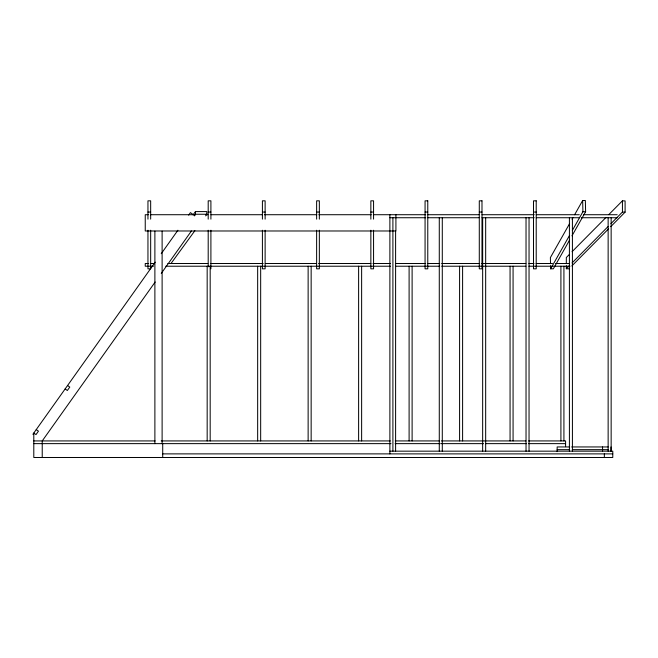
<?xml version="1.0" encoding="UTF-8"?>
<svg xmlns="http://www.w3.org/2000/svg" width="658" height="658" viewBox="0 0 658 658"><rect width="100%" height="100%" fill="white"/><g stroke="black" fill="none" stroke-linecap="round" stroke-linejoin="round"><path stroke-width="0.99" d="M569.548 223.704L550.384 257.607L550.524 263.726M572.073 219.246L573.077 217.461M574.59 214.779L582.659 200.509L585.357 200.509L585.612 211.736L571.991 235.819M569.474 240.277L553.337 268.826L550.639 268.826L569.302 235.819M572.328 230.464L582.914 211.736L582.659 200.509M32.9 434.296L155.239 262.147M161.243 253.7L177.915 230.234M188.64 215.15L190.425 212.633L193.534 214.845M155.173 282.002L42.227 440.926L42.227 457.491M161.276 273.415L191.445 230.966M193.065 214.87L195.451 211.588L206.776 211.588L206.851 214.245L205.658 215.89M194.332 215.89L195.525 214.245L195.451 211.588M170.998 263.513L194.9 230.67M569.203 254.597L566.324 257.5L566.324 263.628M572.082 251.693L605.895 217.535M608.773 214.623L622.435 200.822L625.1 200.92L625.1 212.139L610.714 226.681M568.981 268.826L566.324 268.727L569.203 265.816M572.082 262.912L608.05 226.574M610.928 223.671L622.435 212.041L622.435 200.822M571.86 265.922L608.551 228.861M582.914 211.736L585.612 211.736M147.951 212.049L150.666 212.049M208.199 212.049L210.905 212.049M262.41 212.049L265.125 212.049M316.63 212.049L319.344 212.049M370.849 212.049L373.563 212.049M425.068 212.049L427.774 212.049M479.287 212.049L481.993 212.049M533.498 212.049L536.212 212.049M195.525 214.245L206.851 214.245M148.321 214.714L145.245 214.714L145.245 230.983L395.91 230.983L395.91 214.714M150.378 214.714L195.582 214.714M205.855 214.714L207.912 214.714M210.988 214.714L262.361 214.714M264.409 214.714L316.802 214.714M318.859 214.714L371.252 214.714M373.308 214.714L425.718 214.714M427.766 214.714L478.958 214.714M482.026 214.714L534.247 214.714M536.295 214.714L579.295 214.714M583.391 214.714L617.179 214.714M389.881 217.732L425.718 217.732M427.766 217.732L478.958 217.732M482.026 217.732L534.247 217.732M536.295 217.732L579.295 217.732M581.343 217.732L617.179 217.732M148.321 263.513L145.245 263.513L145.245 266.227L153.454 266.227M150.369 263.513L154.474 263.513M167.815 263.513L207.821 263.513M210.897 263.513L263.216 263.513M265.264 263.513L316.564 263.513M318.612 263.513L370.931 263.513M372.979 263.513L390.424 263.513M395.548 263.513L425.298 263.513M427.355 263.513L439.667 263.513M441.715 263.513L479.674 263.513M481.722 263.513L525.832 263.513M528.917 263.513L534.041 263.513M536.097 263.513L552.506 263.513M555.582 263.513L568.923 263.513M165.758 266.227L390.424 266.227M395.548 266.227L439.667 266.227M441.715 266.227L525.832 266.227M528.917 266.227L569.943 266.227M33.797 440.926L155.115 440.926M161.194 440.926L390.293 440.926M395.244 440.926L439.61 440.926M441.419 440.926L525.906 440.926M528.645 440.926L565.592 440.926L565.592 446.65M33.797 443.632L390.992 443.632M395.104 443.632L440.292 443.632M441.419 443.632L483.498 443.632M485.481 443.632L526.565 443.632M528.621 443.632L565.592 443.632M569.631 446.946L557.153 446.946L557.153 451.618M571.646 446.946L608.181 446.946M557.153 449.661L569.26 449.661M572.287 449.661L608.181 449.661M389.881 451.166L612.779 451.166L612.779 457.491L33.797 457.491L33.797 433.03L36.009 434.601L38.452 431.163L36.239 429.592M162.715 453.88L612.779 453.88M622.435 212.041L625.1 212.139M67.577 385.506L69.781 387.077L67.338 390.507L65.134 388.936M550.573 265.766L550.639 268.826M611.15 217.732L611.15 451.166M610.994 446.946L610.994 451.347M608.14 217.732L608.14 451.166M604.348 453.88L604.348 457.491M602.555 446.946L602.555 451.347M572.419 217.732L572.419 451.166M569.409 217.732L569.409 451.166M566.324 265.668L566.324 268.727M563.922 266.227L563.922 440.926M560.912 266.227L560.912 440.926M529.04 217.732L529.04 451.166M526.03 217.732L526.03 451.166M513.075 266.227L513.075 440.926M510.065 266.227L510.065 440.926M485.67 217.732L485.67 451.166M482.659 217.732L482.659 451.166M462.599 266.227L462.599 440.926M459.588 266.227L459.588 440.926M442.291 217.732L442.291 451.166M439.281 217.732L439.281 451.166M412.114 266.227L412.114 440.926M409.103 266.227L409.103 440.926M395.606 231.04L395.606 451.166M392.9 217.732L392.9 451.166M389.881 214.714L389.881 453.88M373.563 219.147L373.563 200.83L370.849 200.83L370.849 219.147M373.563 230.234L373.563 268.826L370.849 268.826L370.849 230.234M361.629 266.227L361.629 440.926M358.618 266.227L358.618 440.926M319.344 219.147L319.344 200.83L316.63 200.83L316.63 219.147M319.344 230.234L319.344 268.826L316.63 268.826L316.63 230.234M311.152 266.227L311.152 440.926M308.133 266.227L308.133 440.926M265.125 219.147L265.125 200.83L262.41 200.83L262.41 219.147M265.125 230.234L265.125 268.826L262.41 268.826L262.41 230.234M260.667 266.227L260.667 440.926M257.656 266.227L257.656 440.926M210.905 219.147L210.905 200.83L208.199 200.83L208.199 219.147M210.905 230.234L210.905 268.826M210.182 266.227L210.182 440.926M208.199 230.234L208.199 266.803M207.171 266.227L207.171 440.926M162.715 443.632L162.715 457.491M162.115 231.139L162.115 443.632M154.885 231.139L154.885 443.632M150.666 219.147L150.666 200.83L147.951 200.83L147.951 219.147M150.666 230.234L150.666 268.826L147.951 268.826L147.951 230.234M427.774 200.83L425.068 200.83L425.068 268.826L427.774 268.826L427.774 200.83M481.993 200.83L479.287 200.83L479.287 268.826L481.993 268.826L481.993 200.83M536.212 200.83L533.498 200.83L533.498 268.826L536.212 268.826L536.212 200.83"/></g></svg>
